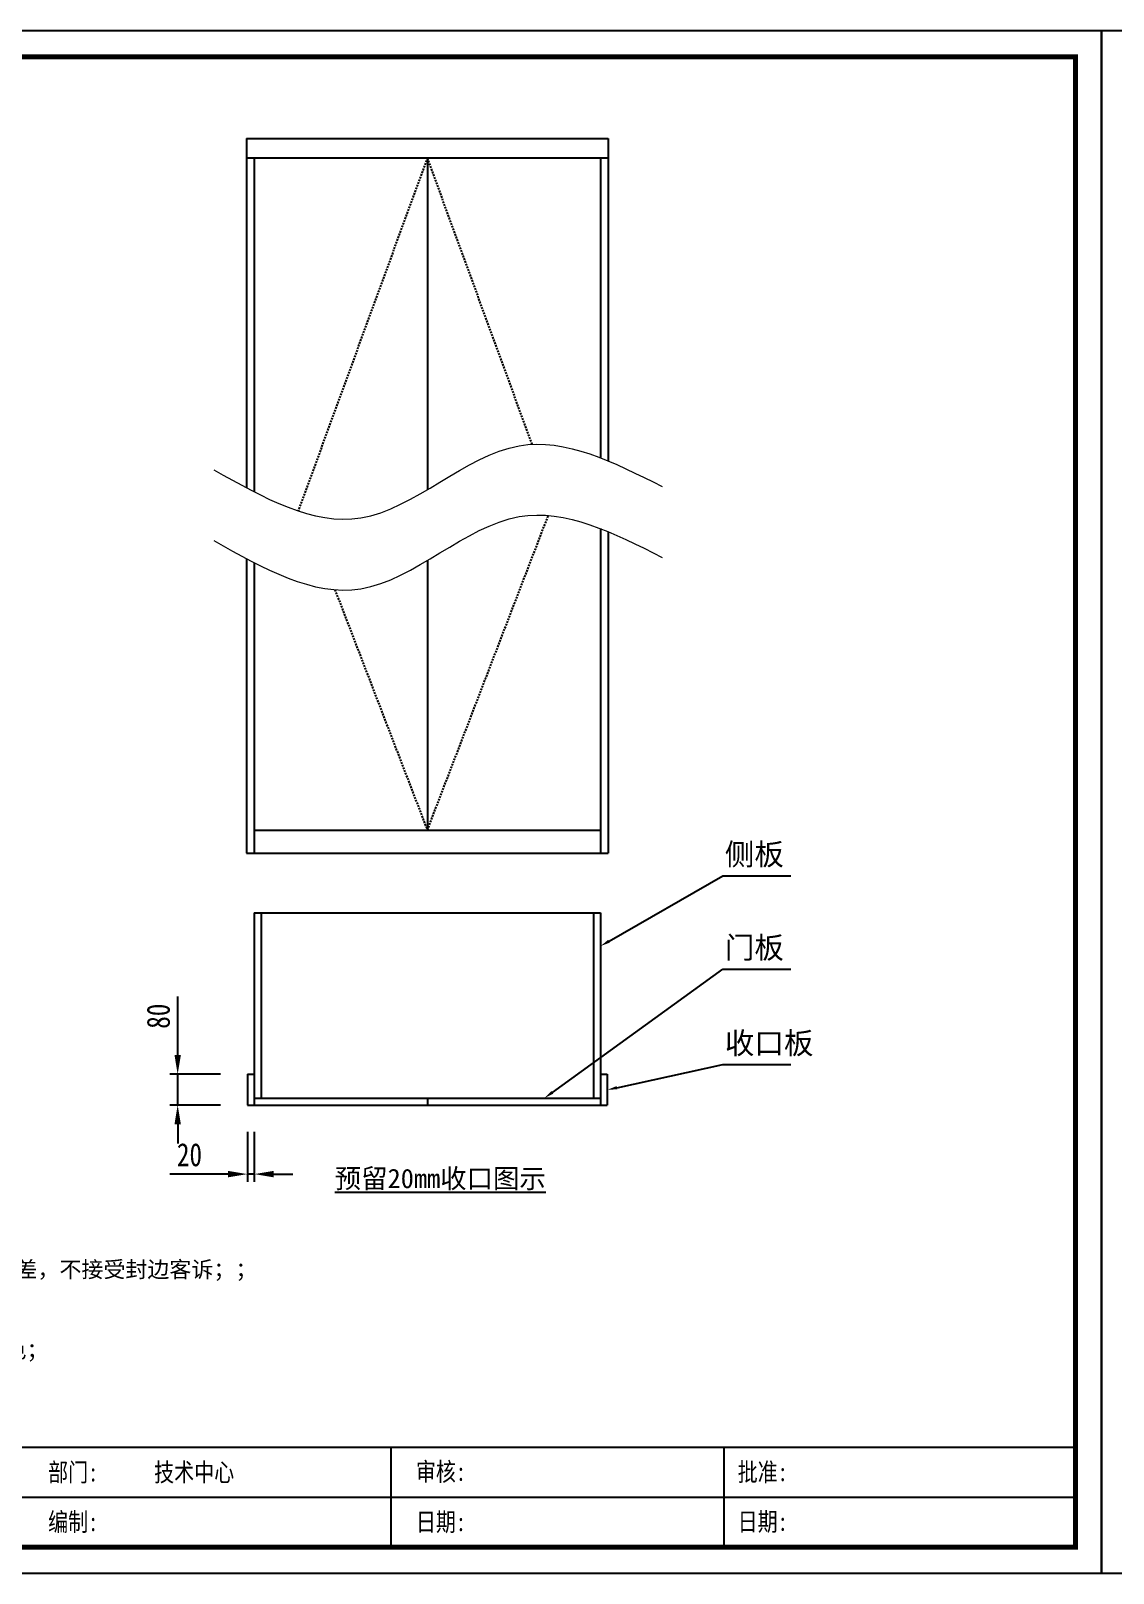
# Model space of a CAD drawing. Header units: millimetres. Extents: x 0 to 1097966, y -63096 to 223085.
# Drawn here: x 338273.8 to 338555.3, y -62268.3 to -61867.4 of the extents above; entities that cross this region are included whole.
import ezdxf
from ezdxf import colors
from ezdxf.entities.mleader import LeaderData, LeaderLine
from ezdxf.math import Vec2, Vec3

# ---------------------------------------------------------------- set-up
doc = ezdxf.new("R2010")
doc.units = ezdxf.units.MM
doc.linetypes.add('DASHED', pattern=[0.75, 0.5, -0.25])
doc.layers.add('DZ-文字说明', color=1, linetype='Continuous')
doc.styles.add('DZ-宋体2.5', font='', dxfattribs={"width": 0.8, "height": 2.5})
doc.styles.get("Standard").update_dxf_attribs({"font": 'arial.ttf'})
doc.styles.add('TEXT', font='', dxfattribs={"width": 0.8})
doc.styles.add('宋体', font='')
doc.styles.get('DZ-宋体2.5').set_extended_font_data('SimSun')
doc.styles.get('TEXT').set_extended_font_data('SimSun')
doc.styles.get('宋体').set_extended_font_data('SimSun')
doc.dimstyles.new('副本 (2) (2) ISO-25', dxfattribs={"dimtxt": 18, "dimasz": 13, "dimexe": 6, "dimexo": 12, "dimgap": 6, "dimtad": 1, "dimtxsty": 'TEXT', "dimcen": 2.5, "dimclrd": 5, "dimclre": 5, "dimclrt": 5, "dimadec": 0, "dimazin": 0, "dimtfac": 1, "dimtmove": 0, "dimatfit": 3, "dimldrblk": 'BOXFILLED', "dimfxl": 1.25, "dimarcsym": 0})

# ---------------------------------------------------------------- blocks, each defined once
blk = doc.blocks.new('*D991')
at = {"color": 5, "lineweight": -2, "transparency": 16777216}
for p, q in [((338330.09, -62153.65), (338330.09, -62166.6)), ((338331.89, -62153.65), (338331.89, -62166.6)), ((338325.09, -62164.6), (338309.96, -62164.6)), ((338331.89, -62164.6), (338330.09, -62164.6)), ((338336.89, -62164.6), (338341.89, -62164.6))]:
    blk.add_line(p, q, dxfattribs=at)
at = {"color": 5, "lineweight": 13, "transparency": 16777216}
for points in [[(338325.09, -62163.77), (338325.09, -62165.44), (338330.09, -62164.6)], [(338336.89, -62163.77), (338336.89, -62165.44), (338331.89, -62164.6)]]:
    blk.add_solid(points, dxfattribs=at)
at = {"layer": 'Defpoints', "color": 0, "lineweight": 13, "transparency": 16777216}
for p in [(338330.09, -62146.65), (338331.89, -62146.65), (338330.09, -62164.6)]:
    blk.add_point(p, dxfattribs=at)
at = {"color": 5, "lineweight": 13, "transparency": 16777216, "insert": (338315.03, -62159.6), "char_height": 6, "attachment_point": 5, "style": 'TEXT', "bg_fill": 3, "box_fill_scale": 1.1, "bg_fill_color": 256, "bg_fill_true_color": 13158600, "bg_fill_transparency": 0}
blk.add_mtext('20', dxfattribs=at)
blk = doc.blocks.new('_BoxFilled')
at = {"color": 0, "linetype": 'ByBlock', "lineweight": -2}
blk.add_line((-0.5, 0), (-1, 0), dxfattribs=at)
at = {"color": 0, "linetype": 'ByBlock'}
blk.add_solid([(-0.5, 0.5), (0.5, 0.5), (-0.5, -0.5), (0.5, -0.5)], dxfattribs=at)
blk = doc.blocks.new('*D992')
at = {"color": 5, "lineweight": -2, "transparency": 16777216}
for p, q in [((338311.96, -62133.65), (338311.96, -62118.46)), ((338323.09, -62138.65), (338309.96, -62138.65)), ((338311.96, -62146.65), (338311.96, -62138.65)), ((338323.09, -62146.65), (338309.96, -62146.65)), ((338311.96, -62151.65), (338311.96, -62156.65))]:
    blk.add_line(p, q, dxfattribs=at)
at = {"color": 5, "lineweight": 13, "transparency": 16777216}
for points in [[(338311.13, -62133.65), (338312.8, -62133.65), (338311.96, -62138.65)], [(338311.13, -62151.65), (338312.8, -62151.65), (338311.96, -62146.65)]]:
    blk.add_solid(points, dxfattribs=at)
at = {"layer": 'Defpoints', "color": 0, "lineweight": 13, "transparency": 16777216}
for p in [(338311.96, -62138.65), (338330.09, -62138.65), (338330.09, -62146.65)]:
    blk.add_point(p, dxfattribs=at)
at = {"color": 5, "lineweight": 13, "transparency": 16777216, "insert": (338306.96, -62123.55), "char_height": 6, "attachment_point": 5, "rotation": 90, "style": 'TEXT', "bg_fill": 3, "box_fill_scale": 1.1, "bg_fill_color": 256, "bg_fill_true_color": 13158600, "bg_fill_transparency": 0}
blk.add_mtext('80', dxfattribs=at)

msp = doc.modelspace()

# ---------------------------------------------------------------- linework, layer by layer
at = {"color": 251, "true_color": 0x636466}
for p, q in [((338329.894, -61895.374), (338329.894, -61900.374)), ((338329.894, -61895.374), (338423.894, -61895.374)), ((338423.894, -61895.374), (338423.894, -61900.374)), ((338329.894, -61900.374), (338423.894, -61900.374)), ((338376.894, -61900.374), (338376.894, -61986.656)), ((338376.894, -62005.073), (338376.894, -62075.201)), ((338331.894, -62075.201), (338421.894, -62075.201)), ((338329.894, -62081.201), (338423.894, -62081.201))]:
    msp.add_line(p, q, dxfattribs=at)
for p, q in [((338329.894, -61900.374), (338329.894, -61986.196)), ((338329.894, -61900.374), (338331.894, -61900.374)), ((338331.894, -61900.374), (338331.894, -61987.237)), ((338421.894, -61900.374), (338421.894, -61978.389)), ((338421.894, -61900.374), (338423.894, -61900.374)), ((338423.894, -61900.374), (338423.894, -61979.189)), ((338421.894, -61996.806), (338421.894, -62081.201)), ((338423.894, -61997.606), (338423.894, -62081.201)), ((338329.894, -62004.614), (338329.894, -62081.201)), ((338331.894, -62005.654), (338331.894, -62081.201)), ((338329.894, -62081.201), (338331.894, -62081.201)), ((338421.894, -62081.201), (338423.894, -62081.201)), ((338331.894, -62096.646), (338421.894, -62096.646)), ((338331.894, -62096.646), (338331.894, -62146.646)), ((338333.694, -62096.646), (338333.694, -62144.846)), ((338420.094, -62096.646), (338420.094, -62144.846)), ((338421.894, -62096.646), (338421.894, -62146.646)), ((338330.094, -62138.646), (338331.894, -62138.646)), ((338330.094, -62138.646), (338330.094, -62146.646)), ((338421.894, -62138.646), (338423.694, -62138.646)), ((338423.694, -62138.646), (338423.694, -62146.646)), ((338330.094, -62146.646), (338423.694, -62146.646)), ((338331.894, -62144.846), (338421.894, -62144.846)), ((338376.894, -62144.846), (338376.894, -62146.646))]:
    msp.add_line(p, q)
at = {"color": 251, "linetype": 'DASHED', "true_color": 0x636466}
for p, q in [((338376.894, -61900.374), (338343.304, -61992.188)), ((338404.154, -61974.885), (338376.894, -61900.374)), ((338376.894, -62075.201), (338408.36, -61993.388)), ((338352.847, -62012.677), (338376.894, -62075.201))]:
    msp.add_line(p, q, dxfattribs=at)
for points in [[(337985.218, -62268.342), (338552.218, -62268.342), (338552.218, -61867.392), (337985.218, -61867.392)], [(338552.218, -62268.342), (339119.218, -62268.342), (339119.218, -61867.392), (338552.218, -61867.392)]]:
    msp.add_lwpolyline(points, close=True)
at = {"const_width": 1.35}
msp.add_lwpolyline([(337991.968, -62261.592), (338545.468, -62261.592), (338545.468, -61874.142), (337991.968, -61874.142)], close=True, dxfattribs=at)
at = {"color": 251, "lineweight": 13, "true_color": 0x636466}
for points in [[(338321.378, -61981.501), (338359.581, -61994.022), (338400.812, -61975.255), (338437.96, -61985.862)], [(338321.378, -61999.919), (338359.581, -62012.439), (338400.812, -61993.672), (338437.96, -62004.28)]]:
    msp.add_spline(points, degree=3, dxfattribs=at)
at = {"layer": 'DZ-文字说明', "color": 7}
for p, q in [((338367.469, -62261.592), (338367.469, -62235.614)), ((338454.049, -62261.592), (338454.049, -62235.614)), ((338081.299, -62248.603), (338545.468, -62248.603))]:
    msp.add_line(p, q, dxfattribs=at)
msp.add_lwpolyline([(337991.968, -62235.614), (338545.468, -62235.614), (338545.468, -62261.592), (337991.968, -62261.592)], close=True, dxfattribs=at)

# ---------------------------------------------------------------- texts
at = {"style": 'DZ-宋体2.5', "width": 0.8}
for s, p in [('部门:', (338278.26, -62244.509)), ('审核:', (338373.904, -62244.349)), ('批准:', (338457.6, -62244.429)), ('编制:', (338278.26, -62257.406)), ('日期:', (338373.904, -62257.41)), ('日期:', (338457.6, -62257.353))]:
    msp.add_text(s, height=4.7732, dxfattribs=at).set_placement(p)
at = {"color": 252, "true_color": 0x939598, "char_height": 5.6345, "width": 42.1232, "attachment_point": 4, "style": '宋体'}
for s, insert in [('侧板', (338454.256, -62081.769)), ('门板', (338454.256, -62106.028)), ('收口板', (338454.256, -62130.866))]:
    msp.add_mtext(s, dxfattribs=dict(at, insert=insert))
at = {"color": 4, "insert": (338352.827, -62166.012), "char_height": 5.03079, "width": 58.50205, "attachment_point": 4, "style": '宋体'}
msp.add_mtext('{\\L\\C256;预留20mm收口图示}', dxfattribs=at)
at = {"insert": (338003.968, -62193.179), "char_height": 4.19232, "width": 369.85571, "attachment_point": 4, "style": '宋体'}
msp.add_mtext('\\P工艺标准：{\\H1.41352x; }\\P1、平门收口板外见光面与门板正面平齐，从柜体侧板由内往外打自攻螺丝固定；\\P2、收口位预留标准宽度为20mm、50mm两种规格，小于50mm的其他宽度为非标宽度，非标宽度手工封边效果差，不接受封边客诉；；\\P3、平门收口板花色与门板花色/基材一致：\\P   预留收口宽度20mm的收口板，用厚度18mm单板侧放安装；\\P   预留收口宽度50mm的收到板，背面需有辅助板，相互间用三合一连接成L形，辅助板宽度60mm与柜体同色；{\\H1.45383x; }\\P4、其他非标宽度需在图纸上标注，高度方向尺寸如超出板幅时，接驳线默认与门板的门缝平齐。', dxfattribs=at)
at = {"color": 2, "style": 'DZ-宋体2.5', "width": 0.8}
msp.add_attdef('技术中心', (338305.834, -62244.509), '', height=4.773, dxfattribs=at)

# ---------------------------------------------------------------- leaders
at = {"color": 251, "true_color": 0x636466}
ml = msp.add_multileader_mtext('Standard', dxfattribs=at)
ml.set_content('', color=(99, 100, 102))
ml.set_leader_properties()
ml.build(insert=Vec2(0, 0))
ml.multileader.update_dxf_attribs({"arrow_head_size": 2.56})
ctx = ml.context
ctx.base_point, ctx.char_height, ctx.arrow_head_size, ctx.landing_gap_size, ctx.plane_origin = Vec3(338471.406, -62087.038), 2.56, 2.56, 1.28, Vec3(338423.099, -62102.403)
notes = []
notes.append((ctx, [(0, (1, 1, 0), (338453.729, -62087.038), (1, 0), 17.677, [(0, [(338421.931, -62105.331)], 0, [])])]))
ctx.mtext.insert, ctx.mtext.flow_direction = Vec3(338472.686, -62085.758), 5
ml = msp.add_multileader_mtext('Standard', dxfattribs=at)
ml.set_content('', color=(99, 100, 102))
ml.set_leader_properties()
ml.build(insert=Vec2(0, 0))
ml.multileader.update_dxf_attribs({"arrow_head_size": 2.56})
ctx = ml.context
ctx.base_point, ctx.char_height, ctx.arrow_head_size, ctx.landing_gap_size, ctx.plane_origin = Vec3(338471.406, -62111.298), 2.56, 2.56, 1.28, Vec3(338423.099, -62126.663)
notes.append((ctx, [(0, (1, 1, 0), (338453.729, -62111.298), (1, 0), 17.677, [(0, [(338407.343, -62144.846)], 0, [])])]))
ctx.mtext.insert, ctx.mtext.flow_direction = Vec3(338472.686, -62110.018), 5
ml = msp.add_multileader_mtext('Standard', dxfattribs=at)
ml.set_content('', color=(99, 100, 102))
ml.set_leader_properties()
ml.build(insert=Vec2(0, 0))
ml.multileader.update_dxf_attribs({"arrow_head_size": 2.56})
ctx = ml.context
ctx.base_point, ctx.char_height, ctx.arrow_head_size, ctx.landing_gap_size, ctx.plane_origin = Vec3(338471.406, -62136.136), 2.56, 2.56, 1.28, Vec3(338423.099, -62151.5)
notes.append((ctx, [(0, (1, 1, 0), (338453.729, -62136.136), (1, 0), 17.677, [(0, [(338423.694, -62142.687)], 0, [])])]))
ctx.mtext.insert, ctx.mtext.flow_direction = Vec3(338472.686, -62134.856), 5
for ctx, leaders in notes:
    for number, flags, end, landing, length, lines in leaders:
        leader = LeaderData()
        leader.index, (leader.has_last_leader_line, leader.has_dogleg_vector, leader.attachment_direction) = number, flags
        leader.last_leader_point, leader.dogleg_vector, leader.dogleg_length = Vec3(end), Vec3(landing), length
        for number, points, colour, breaks in lines:
            line = LeaderLine()
            line.index, line.vertices, line.color, line.breaks = number, Vec3.list(points), colors.encode_raw_color(colour), breaks
            leader.lines.append(line)
        ctx.leaders.append(leader)

# ---------------------------------------------------------------- next in the draw order: dimensions: what is measured, and where the dimension line sits
at = {"color": 251, "lineweight": 13, "true_color": 0x636466}
dim = msp.add_linear_dim(base=(338330.094, -62164.605), p1=(338331.894, -62146.646), p2=(338330.094, -62146.646), text='20', dimstyle='副本 (2) (2) ISO-25', override={"dimtxt": 6, "dimasz": 5, "dimexe": 2, "dimexo": 7, "dimgap": 2, "dimfxl": 90, "dimfxlon": 1, "dimtfill": 1, "dimarcsym": 1}, dxfattribs=at)
dim.commit()
dim.dimension.update_dxf_attribs({"geometry": '*D991', "text_midpoint": (338315.027, -62159.605)})

# ---------------------------------------------------------------- next in the draw order: dimensions: what is measured, and where the dimension line sits
dim = msp.add_linear_dim(base=(338311.964, -62138.646), p1=(338330.094, -62146.646), p2=(338330.094, -62138.646), angle=90, text='80', dimstyle='副本 (2) (2) ISO-25', override={"dimtxt": 6, "dimasz": 5, "dimexe": 2, "dimexo": 7, "dimgap": 2, "dimfxl": 90, "dimfxlon": 1, "dimtfill": 1, "dimarcsym": 1}, dxfattribs=at)
dim.commit()
dim.dimension.update_dxf_attribs({"geometry": '*D992', "text_midpoint": (338306.964, -62123.552)})

doc.saveas('drawing.dxf')
